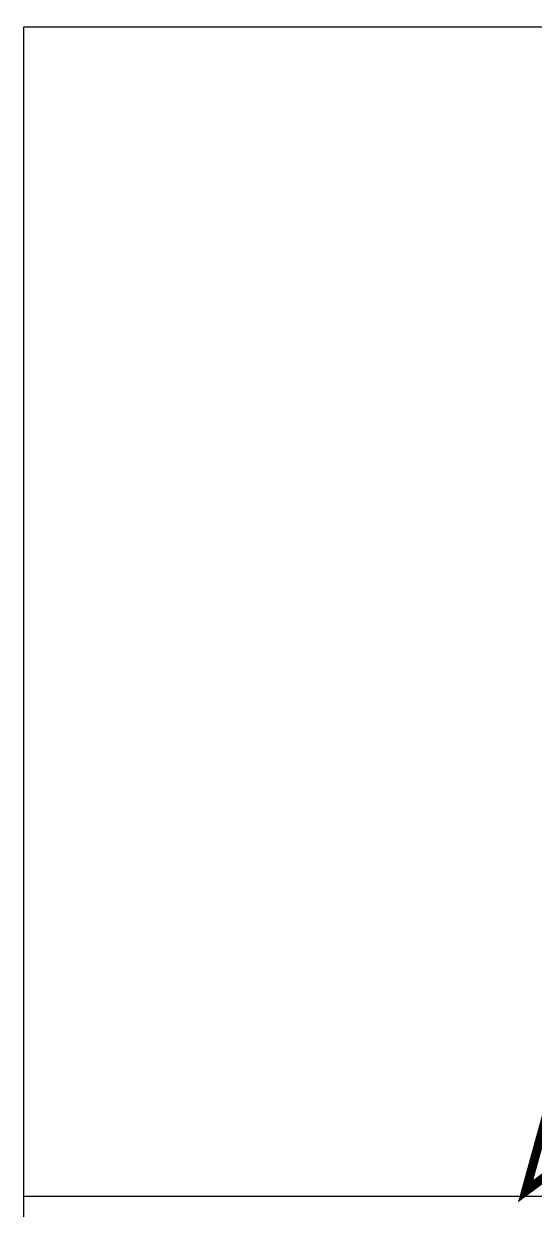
# Model space of a CAD drawing. Extents: x 4283 to 40403, y 1134 to 1764.
# Drawn here: x 19903.5 to 19947.1, y 1571.2 to 1672.6 of the extents above; entities that cross this region are included whole.
import ezdxf

# ---------------------------------------------------------------- set-up
doc = ezdxf.new("R2010")
doc.units = 0
for name, color, linetype in [('tdz_24-2方格网', 2, 'Continuous'), ('tdz_土方计算图', 7, 'Continuous'), ('tdz_格田', 6, 'Continuous')]:
    doc.layers.add(name, color=color, linetype=linetype)

msp = doc.modelspace()

# ---------------------------------------------------------------- linework, layer by layer
at = {"layer": 'tdz_24-2方格网', "linetype": 'Continuous'}
msp.add_polyline3d([(19947.45, 1576.64, 2619.23), (19950.23, 1576.64, 2618.67), (19950.23, 1575.65, 2618.61), (19946.38, 1572.79, 2619.23)], close=True, dxfattribs=at)
at = {"layer": 'tdz_土方计算图', "linetype": 'Continuous'}
for points in [[(19903.46, 1672.36), (20033.46, 1672.36)], [(19903.46, 1512.36), (19903.46, 1512.36), (19903.46, 1672.36), (19903.46, 1672.36)], [(19903.46, 1572.36), (20033.46, 1572.36)]]:
    msp.add_lwpolyline(points, dxfattribs=at)
at = {"layer": 'tdz_格田', "linetype": 'Continuous', "lineweight": 60, "const_width": 0.769}
msp.add_lwpolyline([(19948.7, 1645.27), (19965.2, 1659.99), (19978.41, 1671.92), (19988.46, 1635.35), (19990.54, 1605.63), (19988.23, 1603.87), (19946.38, 1572.79), (19955.5, 1605.86), (19948.7, 1645.27)], close=True, dxfattribs=at)

doc.saveas('drawing.dxf')
